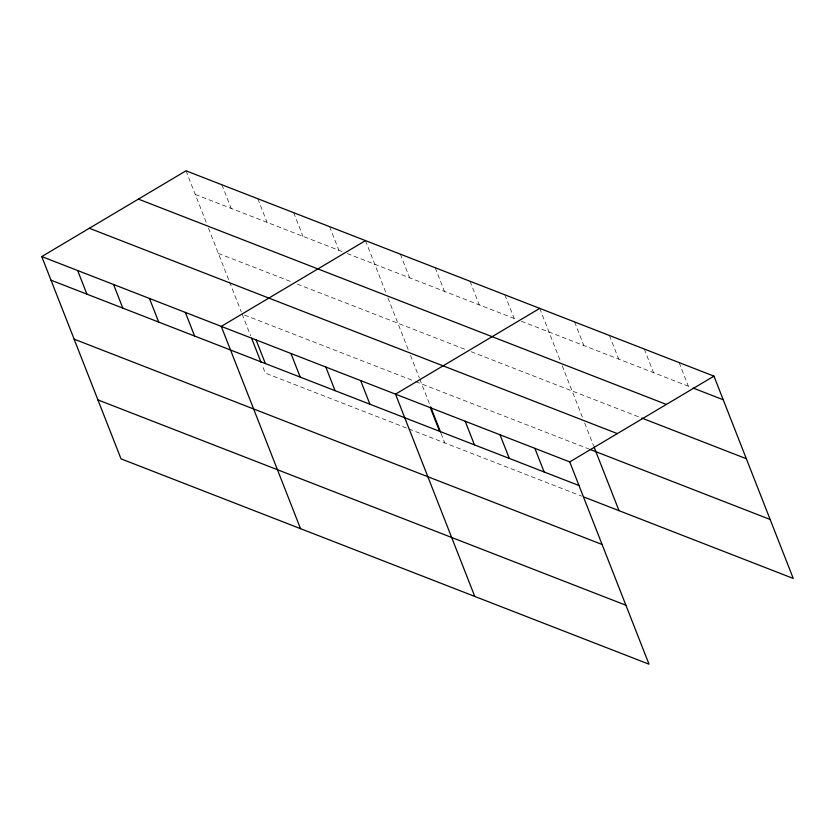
<?xml version="1.0" encoding="UTF-8"?>
<svg xmlns="http://www.w3.org/2000/svg" width="835" height="835" viewBox="0 0 835 835"><rect width="100%" height="100%" fill="white"/><g stroke="black" fill="none" stroke-linecap="round" stroke-linejoin="round"><path stroke-width="0.63" stroke-dasharray="4.17 3.13" d="M195.254 194.43L342.454 251.679M347.235 253.537L516.552 319.387M521.364 321.256L690.785 387.137M218.352 253.391L290.162 281.322M297.344 284.109L466.358 349.844M471.17 351.712L640.591 417.594M244.561 315.077L414.494 381.157M415.694 381.626L588.696 448.906M406.488 428.021L265.269 373.099L261.971 364.676M408.879 428.95L581.765 496.188M679.126 362.588L688.384 386.208M644.276 349.03L653.534 372.661M609.435 335.482L618.693 359.102M574.584 321.924L583.842 345.554M539.734 308.376L560.316 360.877M562.195 365.688L582.84 418.356M584.709 423.126L593.581 445.754M504.893 294.828L514.151 318.448M470.042 281.27L479.3 304.9M435.202 267.722L444.46 291.342M400.351 254.174L409.609 277.794M365.5 240.616L386.083 293.127M387.962 297.938L408.607 350.606M410.476 355.366L419.347 377.994M419.807 379.184L429.691 404.411M441.016 433.292L444.784 442.915M329.606 226.661L338.864 250.281M293.701 212.695L302.959 236.315M257.796 198.73L267.054 222.35M221.891 184.765L231.149 208.395M185.996 170.81L206.569 223.31M208.458 228.122L229.093 280.79M229.562 281.98L241.231 311.758M242.16 314.137L250.657 335.806"/><path stroke-width="1.25" d="M41.75 256.564L569.731 461.901L649.004 664.19L121.033 458.864L41.75 256.564L185.996 170.81L713.967 376.136L793.25 578.436L584.166 497.117M365.5 240.616L221.265 326.381L300.537 528.68M539.734 308.376L395.498 394.141L474.771 596.43M569.731 461.901L713.967 376.136M693.186 388.077L723.225 399.756M138.391 199.106L666.372 404.432M641.791 418.064L746.333 458.718M89.345 228.268L617.326 433.595M589.907 449.376L770.141 519.474M51.008 280.195L578.989 485.521M74.117 339.156L602.098 544.483M97.925 399.902L625.906 605.229M594.04 446.944L619.017 510.676M534.88 448.343L544.138 471.973M500.04 434.795L509.298 458.415M465.189 421.237L474.447 444.867M430.641 406.812L440.536 432.081M430.338 407.689L439.596 431.309M360.647 380.583L369.905 404.213M325.807 367.035L335.065 390.655M290.956 353.487L300.214 377.107M256.105 339.928L265.363 363.559M251.596 338.206L261.031 362.275M185.36 312.415L194.618 336.046M149.455 298.45L158.713 322.08M113.56 284.495L122.818 308.115M77.655 270.53L86.913 294.15"/></g></svg>
